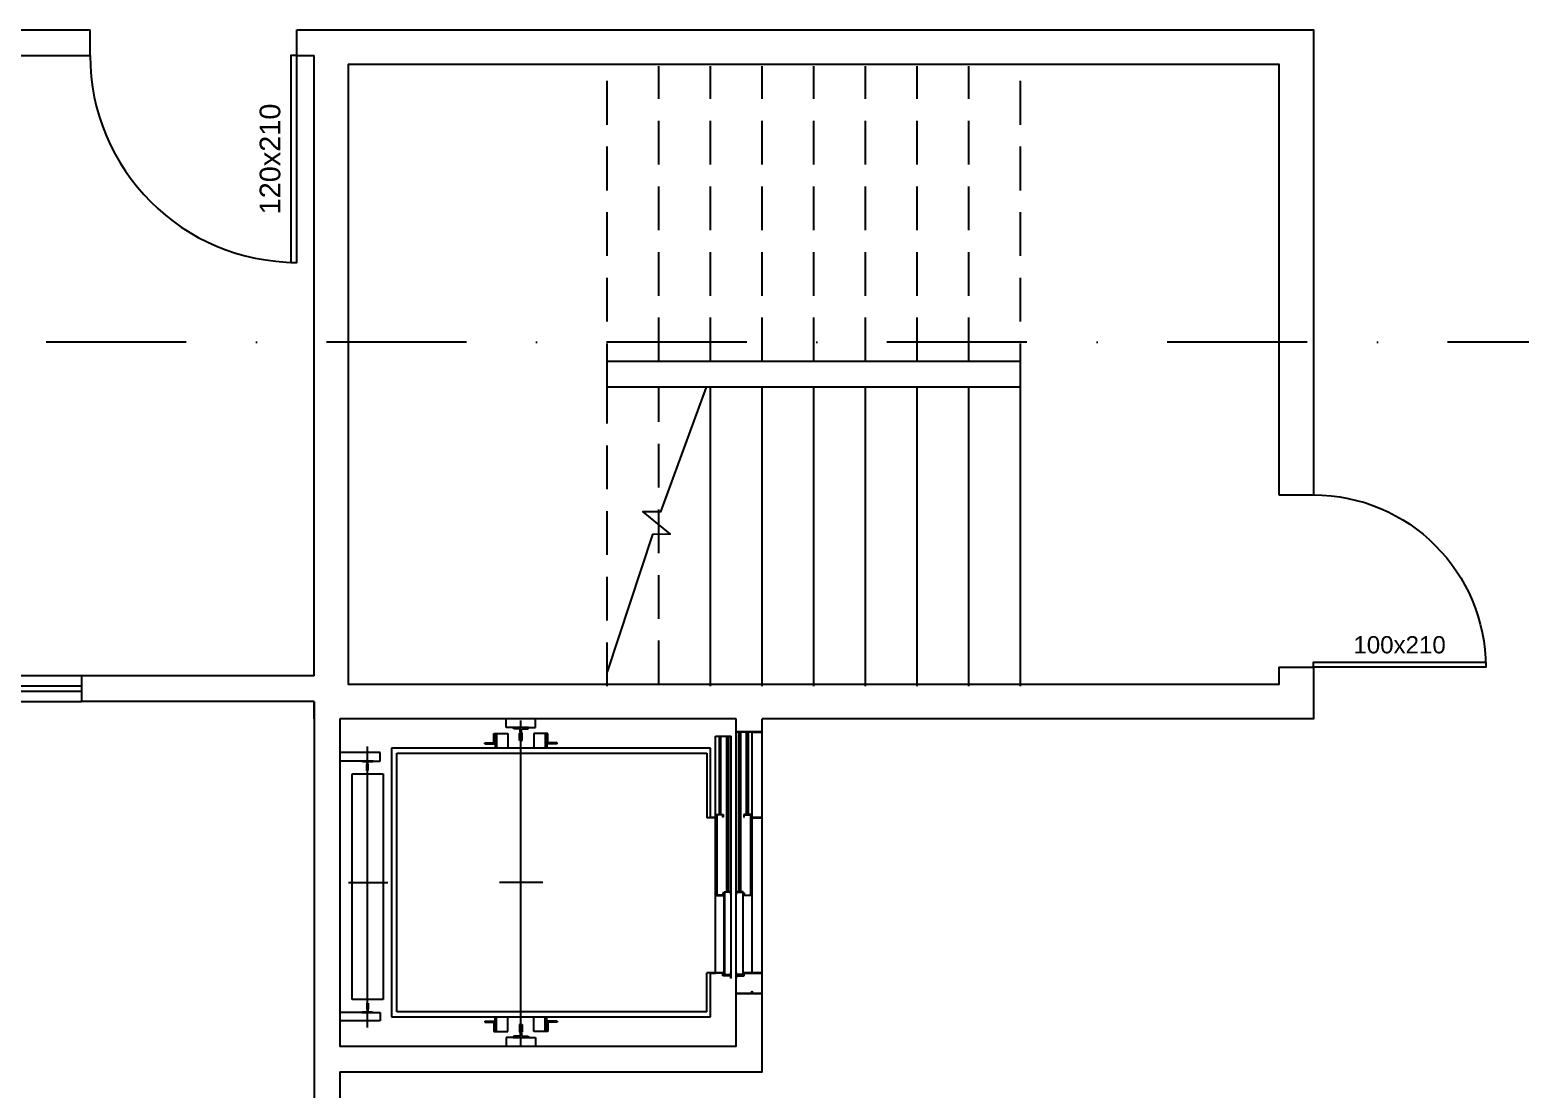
# Model space of a CAD drawing. Header units: centimetres. Extents: x 30244 to 591333, y -111940 to 104227.
# Drawn here: x 433365 to 434230, y 38634 to 39249 of the extents above; entities that cross this region are included whole.
import ezdxf
from ezdxf.enums import TextEntityAlignment as Align

# ---------------------------------------------------------------- set-up
doc = ezdxf.new("R2010")
doc.units = ezdxf.units.CM
doc.header["$LTSCALE"] = 4
for name, pattern in [('DASHDOT', [25.4, 12.7, -6.35, 0, -6.35]), ('HIDDEN', [9.525, 6.35, -3.175]), ('LTYPE_4', [112.5, 56.25, -56.25]), ('LTYPE_6', [168.75, 112.5, -28.125, 0, -28.125])]:
    doc.linetypes.add(name, pattern=pattern)
for name, color, linetype in [('0.1', 1, 'Continuous'), ('0.2', 2, 'Continuous'), ('0.6', 6, 'Continuous'), ('02-CONT', 2, 'Continuous'), ('03-CONT', 3, 'Continuous'), ('08', 8, 'Continuous'), ('B-CORTE', 4, 'DASHDOT')]:
    doc.layers.add(name, color=color, linetype=linetype)
doc.styles.add('2mm 1-50', font='arial.ttf', dxfattribs={"height": 0.1})

# ---------------------------------------------------------------- blocks, each defined once
blk = doc.blocks.new('1_00e')
blk.add_lwpolyline([(-28.41, -52.25), (-25.41, -52.25), (-25.41, 47.75), (-28.41, 47.75)], close=True)
at = {"color": 1}
blk.add_arc((-28.41, -52.25), 100, 0, 90, dxfattribs=at)

msp = doc.modelspace()

# ---------------------------------------------------------------- linework, layer by layer
at = {"layer": '0.1', "linetype": 'HIDDEN'}
for p, q in [((433699.586, 39041.441), (433699.586, 39227.908)), ((433729.586, 39056.441), (433729.586, 39227.908)), ((433759.586, 39056.441), (433759.586, 39227.908)), ((433789.586, 39056.441), (433789.586, 39227.908)), ((433819.586, 39056.441), (433819.586, 39227.908)), ((433849.586, 39056.441), (433849.586, 39227.908)), ((433879.586, 39056.441), (433879.586, 39227.908)), ((433909.586, 39056.441), (433909.586, 39227.908)), ((433939.586, 39041.441), (433939.586, 39227.908)), ((433699.586, 38867.908), (433699.586, 39041.441)), ((433729.586, 38868.941), (433729.586, 39041.441))]:
    msp.add_line(p, q, dxfattribs=at)
at = {"layer": '0.1'}
for p, q in [((433939.586, 39056.441), (433699.586, 39056.441)), ((433939.586, 39041.441), (433699.586, 39041.441)), ((433789.586, 38689.441), (433789.586, 38841.441))]:
    msp.add_line(p, q, dxfattribs=at)
at = {"layer": '0.2'}
for p, q in [((433759.586, 38867.908), (433759.586, 39041.441)), ((433789.586, 38867.908), (433789.586, 39041.441)), ((433819.586, 38867.908), (433819.586, 39041.441)), ((433849.586, 38867.908), (433849.586, 39041.441)), ((433879.586, 38867.908), (433879.586, 39041.441)), ((433909.586, 38867.908), (433909.586, 39041.441)), ((433939.586, 38867.908), (433939.586, 39041.441)), ((433394.586, 38873.941), (433214.586, 38873.941)), ((433394.586, 38867.941), (433214.586, 38867.941)), ((433214.586, 38864.941), (433394.586, 38864.941)), ((433214.586, 38858.941), (433394.586, 38858.941))]:
    msp.add_line(p, q, dxfattribs=at)
at = {"layer": '0.6'}
for p, q in [((433399.586, 39233.941), (433399.586, 39248.941)), ((433519.586, 39233.941), (433519.586, 39248.941)), ((434089.586, 38978.941), (434109.586, 38978.941)), ((433394.586, 38873.941), (433394.586, 38858.941)), ((434089.586, 38878.941), (434109.586, 38878.941)), ((433774.586, 38841.441), (433789.586, 38841.441)), ((433789.586, 38841.441), (433774.586, 38841.441)), ((433774.586, 38689.441), (433789.586, 38689.441)), ((433774.586, 38689.441), (433789.586, 38689.441)), ((433529.586, 38643.941), (433529.586, 38623.941)), ((433544.586, 38643.941), (433544.586, 38623.941))]:
    msp.add_line(p, q, dxfattribs=at)
for points in [[(433089.586, 39248.941), (433399.586, 39248.941)], [(433519.586, 39248.941), (433544.586, 39248.941)], [(433529.586, 39248.941), (434109.586, 39248.941), (434109.586, 38978.941)], [(433089.586, 39233.941), (433399.586, 39233.941)], [(433519.586, 39233.941), (433529.586, 39233.941)], [(433529.586, 38873.941), (433529.586, 39233.941)], [(434089.586, 38878.941), (434089.586, 38868.941), (433549.586, 38868.941), (433549.586, 39228.941), (434089.586, 39228.941), (434089.586, 38978.941)], [(433529.586, 38873.941), (433394.586, 38873.941)], [(434109.586, 38878.941), (434109.586, 38848.941), (433789.586, 38848.941)], [(433529.586, 38858.941), (433394.586, 38858.941)], [(433529.586, 38848.941), (433529.586, 38858.941)], [(433529.586, 38858.941), (433529.586, 38643.941)], [(433774.586, 38848.941), (433544.586, 38848.941)], [(433544.586, 38848.941), (433544.586, 38658.941), (433774.586, 38658.941), (433774.586, 38689.441)], [(433774.586, 38841.441), (433774.586, 38848.941)], [(433789.586, 38841.441), (433789.586, 38848.941)], [(433544.586, 38643.941), (433789.586, 38643.941), (433789.586, 38689.441)]]:
    msp.add_lwpolyline(points, dxfattribs=at)
at = {"layer": '03-CONT', "linetype": 'Continuous'}
msp.add_lwpolyline([(433757.046, 39041.441), (433730.55, 38969.171), (433720.36, 38969.025), (433736.16, 38956.148), (433725.97, 38956.002), (433699.586, 38876.243)], dxfattribs=at)
at = {"layer": '08', "color": 253}
for p, q in [((433641.086, 38843.941), (433641.086, 38848.941)), ((433658.086, 38843.941), (433658.086, 38848.941)), ((433633.986, 38840.441), (433642.086, 38840.441)), ((433633.986, 38835.041), (433633.986, 38840.441)), ((433634.586, 38834.441), (433634.586, 38840.441)), ((433645.086, 38843.941), (433641.086, 38843.941)), ((433642.086, 38840.441), (433642.086, 38834.441)), ((433645.086, 38843.941), (433645.086, 38843.491)), ((433649.586, 38843.941), (433645.086, 38843.941)), ((433645.436, 38843.123), (433645.086, 38843.491)), ((433648.787, 38842.958), (433645.436, 38843.123)), ((433649.136, 38840.991), (433648.786, 38840.641)), ((433648.786, 38836.441), (433648.786, 38840.641)), ((433648.787, 38842.958), (433649.136, 38842.591)), ((433649.136, 38840.991), (433649.136, 38842.591)), ((433654.086, 38843.941), (433649.586, 38843.941)), ((433650.036, 38842.591), (433650.386, 38842.958)), ((433650.036, 38840.991), (433650.036, 38842.591)), ((433650.036, 38840.991), (433650.386, 38840.641)), ((433650.386, 38842.958), (433653.737, 38843.123)), ((433650.386, 38836.441), (433650.386, 38840.641)), ((433653.737, 38843.123), (433654.086, 38843.491)), ((433654.086, 38843.941), (433654.086, 38843.491)), ((433654.086, 38843.941), (433658.086, 38843.941)), ((433657.086, 38840.441), (433657.086, 38834.441)), ((433665.186, 38840.441), (433657.086, 38840.441)), ((433664.586, 38834.441), (433664.586, 38840.441)), ((433665.186, 38835.041), (433665.186, 38840.441)), ((433762.586, 38838.941), (433771.586, 38838.941)), ((433762.586, 38701.441), (433762.586, 38838.941)), ((433764.586, 38838.941), (433764.586, 38793.441)), ((433765.586, 38793.441), (433765.586, 38838.941)), ((433769.086, 38748.441), (433769.086, 38838.941)), ((433770.086, 38838.941), (433770.086, 38748.441)), ((433771.586, 38698.441), (433771.586, 38838.941)), ((433774.586, 38841.441), (433783.586, 38841.441)), ((433774.586, 38698.441), (433774.586, 38841.441)), ((433774.586, 38841.441), (433789.586, 38841.441)), ((433776.086, 38748.441), (433776.086, 38841.441)), ((433777.086, 38841.441), (433777.086, 38748.441)), ((433789.586, 38841.441), (433778.586, 38841.441)), ((433780.586, 38793.441), (433780.586, 38841.441)), ((433781.586, 38841.441), (433781.586, 38793.441)), ((433783.586, 38841.441), (433783.586, 38701.441)), ((433783.586, 38839.941), (433783.786, 38839.941)), ((433783.786, 38841.241), (433789.386, 38841.241)), ((433783.786, 38839.941), (433783.786, 38841.241)), ((433789.386, 38841.241), (433789.386, 38791.641)), ((433789.586, 38791.441), (433789.586, 38841.441)), ((433574.586, 38831.941), (433574.586, 38675.941)), ((433759.586, 38831.941), (433574.586, 38831.941)), ((433628.586, 38835.041), (433633.986, 38835.041)), ((433628.586, 38834.441), (433628.586, 38835.041)), ((433628.586, 38834.441), (433634.586, 38834.441)), ((433634.586, 38834.441), (433634.586, 38831.941)), ((433642.086, 38834.441), (433642.086, 38831.941)), ((433649.586, 38836.441), (433648.786, 38836.441)), ((433649.586, 38836.441), (433650.386, 38836.441)), ((433657.086, 38834.441), (433657.086, 38831.941)), ((433670.586, 38834.441), (433664.586, 38834.441)), ((433664.586, 38834.441), (433664.586, 38831.941)), ((433670.586, 38835.041), (433665.186, 38835.041)), ((433670.586, 38834.441), (433670.586, 38835.041)), ((433759.586, 38791.641), (433759.586, 38831.941)), ((433567.836, 38829.341), (433544.586, 38829.341)), ((433557.336, 38824.341), (433544.586, 38824.341)), ((433557.736, 38823.941), (433557.336, 38824.341)), ((433563.836, 38824.341), (433557.336, 38824.341)), ((433560.386, 38823.941), (433557.736, 38823.941)), ((433560.186, 38822.441), (433560.386, 38822.641)), ((433560.186, 38818.941), (433560.186, 38822.441)), ((433560.386, 38822.641), (433560.386, 38823.941)), ((433563.436, 38823.941), (433560.786, 38823.941)), ((433560.786, 38822.641), (433560.786, 38823.941)), ((433560.786, 38822.641), (433560.986, 38822.441)), ((433560.986, 38818.941), (433560.986, 38822.441)), ((433563.436, 38823.941), (433563.836, 38824.341)), ((433563.836, 38824.341), (433567.836, 38824.341)), ((433567.836, 38824.341), (433567.836, 38829.341)), ((433577.586, 38828.941), (433757.586, 38828.941)), ((433577.586, 38678.941), (433577.586, 38828.941)), ((433757.586, 38828.941), (433757.586, 38791.441)), ((433551.586, 38816.941), (433569.586, 38816.941)), ((433551.586, 38685.941), (433551.586, 38816.941)), ((433560.986, 38818.941), (433560.186, 38818.941)), ((433569.586, 38816.941), (433569.586, 38685.941)), ((433577.586, 38799.875), (433577.586, 38799.875)), ((433762.586, 38791.441), (433757.586, 38791.441)), ((433762.386, 38791.641), (433759.586, 38791.641)), ((433762.386, 38792.941), (433762.386, 38791.641)), ((433762.586, 38792.941), (433762.386, 38792.941)), ((433763.086, 38793.441), (433767.086, 38793.441)), ((433763.086, 38746.441), (433763.086, 38793.441)), ((433763.286, 38793.241), (433763.286, 38746.641)), ((433766.886, 38793.241), (433763.286, 38793.241)), ((433766.886, 38791.941), (433766.886, 38793.241)), ((433767.086, 38791.941), (433766.886, 38791.941)), ((433767.086, 38793.441), (433767.086, 38791.941)), ((433779.086, 38793.441), (433779.086, 38791.941)), ((433783.086, 38793.441), (433779.086, 38793.441)), ((433779.086, 38791.941), (433779.286, 38791.941)), ((433779.286, 38793.241), (433782.886, 38793.241)), ((433779.286, 38791.941), (433779.286, 38793.241)), ((433782.886, 38793.241), (433782.886, 38746.641)), ((433783.086, 38746.441), (433783.086, 38793.441)), ((433783.786, 38792.941), (433783.586, 38792.941)), ((433783.586, 38791.441), (433789.586, 38791.441)), ((433783.786, 38791.641), (433783.786, 38792.941)), ((433789.386, 38791.641), (433783.786, 38791.641)), ((433763.086, 38746.441), (433767.086, 38746.441)), ((433766.886, 38746.641), (433763.286, 38746.641)), ((433766.886, 38747.941), (433766.886, 38746.641)), ((433767.086, 38747.941), (433766.886, 38747.941)), ((433767.086, 38746.441), (433767.086, 38747.941)), ((433767.586, 38748.441), (433771.586, 38748.441)), ((433767.586, 38700.241), (433767.586, 38748.441)), ((433767.786, 38748.241), (433767.786, 38700.441)), ((433771.386, 38748.241), (433767.786, 38748.241)), ((433771.386, 38746.941), (433771.386, 38748.241)), ((433771.586, 38746.941), (433771.386, 38746.941)), ((433778.586, 38748.441), (433774.586, 38748.441)), ((433774.586, 38746.941), (433774.786, 38746.941)), ((433774.786, 38748.241), (433778.386, 38748.241)), ((433774.786, 38746.941), (433774.786, 38748.241)), ((433778.386, 38748.241), (433778.386, 38700.441)), ((433778.586, 38700.241), (433778.586, 38748.441)), ((433779.086, 38747.941), (433779.286, 38747.941)), ((433779.086, 38746.441), (433779.086, 38747.941)), ((433783.086, 38746.441), (433779.086, 38746.441)), ((433779.286, 38747.941), (433779.286, 38746.641)), ((433779.286, 38746.641), (433782.886, 38746.641)), ((433757.586, 38678.941), (433757.586, 38701.441)), ((433762.586, 38701.441), (433757.586, 38701.441)), ((433759.586, 38701.241), (433762.586, 38701.241)), ((433759.586, 38675.941), (433759.586, 38701.241)), ((433767.086, 38701.441), (433762.586, 38701.441)), ((433766.886, 38701.241), (433762.586, 38701.241)), ((433766.886, 38699.741), (433766.886, 38701.241)), ((433767.086, 38701.441), (433767.086, 38699.941)), ((433771.586, 38700.241), (433767.586, 38700.241)), ((433767.786, 38700.441), (433771.386, 38700.441)), ((433771.386, 38701.741), (433771.586, 38701.741)), ((433771.386, 38700.441), (433771.386, 38701.741)), ((433774.786, 38701.741), (433774.586, 38701.741)), ((433774.586, 38700.241), (433778.586, 38700.241)), ((433774.786, 38700.441), (433774.786, 38701.741)), ((433778.386, 38700.441), (433774.786, 38700.441)), ((433789.586, 38701.441), (433779.086, 38701.441)), ((433779.086, 38701.441), (433779.086, 38699.941)), ((433779.286, 38701.241), (433789.386, 38701.241)), ((433779.286, 38699.741), (433779.286, 38701.241)), ((433771.386, 38699.741), (433766.886, 38699.741)), ((433767.086, 38699.941), (433771.586, 38699.941)), ((433771.386, 38698.441), (433771.386, 38699.741)), ((433771.586, 38698.441), (433771.386, 38698.441)), ((433779.086, 38699.941), (433774.586, 38699.941)), ((433774.586, 38689.441), (433774.586, 38698.441)), ((433774.586, 38698.441), (433774.786, 38698.441)), ((433774.786, 38699.741), (433779.286, 38699.741)), ((433774.786, 38698.441), (433774.786, 38699.741)), ((433569.586, 38685.941), (433551.586, 38685.941)), ((433560.186, 38683.941), (433560.186, 38680.441)), ((433560.186, 38683.941), (433560.986, 38683.941)), ((433560.986, 38683.941), (433560.986, 38680.441)), ((433783.586, 38689.441), (433774.586, 38689.441)), ((433789.586, 38689.441), (433774.586, 38689.441)), ((433789.586, 38689.441), (433778.586, 38689.441)), ((433783.586, 38690.941), (433783.786, 38690.941)), ((433783.586, 38689.441), (433783.586, 38690.941)), ((433783.786, 38690.941), (433783.786, 38689.641)), ((433783.786, 38689.641), (433789.386, 38689.641)), ((433557.336, 38678.541), (433544.586, 38678.541)), ((433557.736, 38678.941), (433557.336, 38678.541)), ((433557.336, 38678.541), (433563.836, 38678.541)), ((433557.736, 38678.941), (433560.386, 38678.941)), ((433560.386, 38680.241), (433560.186, 38680.441)), ((433560.386, 38680.241), (433560.386, 38678.941)), ((433560.986, 38680.441), (433560.786, 38680.241)), ((433560.786, 38680.241), (433560.786, 38678.941)), ((433560.786, 38678.941), (433563.436, 38678.941)), ((433563.436, 38678.941), (433563.836, 38678.541)), ((433563.836, 38678.541), (433567.836, 38678.541)), ((433567.836, 38678.541), (433567.836, 38673.541)), ((433574.586, 38675.941), (433759.586, 38675.941)), ((433757.586, 38678.941), (433577.586, 38678.941)), ((433634.586, 38673.441), (433634.586, 38675.941)), ((433642.086, 38673.441), (433642.086, 38675.941)), ((433657.086, 38673.441), (433657.086, 38675.941)), ((433664.586, 38673.441), (433664.586, 38675.941)), ((433567.836, 38673.541), (433544.586, 38673.541)), ((433628.586, 38673.441), (433628.586, 38672.841)), ((433628.586, 38673.441), (433634.586, 38673.441)), ((433628.586, 38672.841), (433633.986, 38672.841)), ((433633.986, 38672.841), (433633.986, 38667.441)), ((433633.986, 38667.441), (433642.086, 38667.441)), ((433634.586, 38673.441), (433634.586, 38667.441)), ((433642.086, 38667.441), (433642.086, 38673.441)), ((433648.786, 38671.441), (433648.786, 38667.241)), ((433649.586, 38671.441), (433648.786, 38671.441)), ((433649.136, 38666.891), (433648.786, 38667.241)), ((433649.136, 38666.891), (433649.136, 38665.291)), ((433649.586, 38671.441), (433650.386, 38671.441)), ((433650.036, 38666.891), (433650.386, 38667.241)), ((433650.036, 38666.891), (433650.036, 38665.291)), ((433650.386, 38671.441), (433650.386, 38667.241)), ((433657.086, 38667.441), (433657.086, 38673.441)), ((433665.186, 38667.441), (433657.086, 38667.441)), ((433664.586, 38673.441), (433664.586, 38667.441)), ((433670.586, 38673.441), (433664.586, 38673.441)), ((433665.186, 38672.841), (433665.186, 38667.441)), ((433670.586, 38672.841), (433665.186, 38672.841)), ((433670.586, 38673.441), (433670.586, 38672.841)), ((433641.086, 38663.941), (433641.086, 38658.941)), ((433645.086, 38663.941), (433641.086, 38663.941)), ((433645.436, 38664.758), (433645.086, 38664.391)), ((433645.086, 38663.941), (433645.086, 38664.391)), ((433645.086, 38663.941), (433649.586, 38663.941)), ((433648.787, 38664.923), (433645.436, 38664.758)), ((433649.136, 38665.291), (433648.787, 38664.923)), ((433649.586, 38663.941), (433654.086, 38663.941)), ((433650.386, 38664.923), (433650.036, 38665.291)), ((433650.386, 38664.923), (433653.737, 38664.758)), ((433653.737, 38664.758), (433654.086, 38664.391)), ((433654.086, 38663.941), (433654.086, 38664.391)), ((433654.086, 38663.941), (433658.086, 38663.941)), ((433658.086, 38663.941), (433658.086, 38658.941))]:
    msp.add_line(p, q, dxfattribs=at)
at = {"layer": '08', "color": 253, "linetype": 'LTYPE_6'}
for p, q in [((433649.586, 38658.941), (433649.586, 38847.97)), ((433560.586, 38669.664), (433560.586, 38832.84)), ((433549.532, 38753.941), (433572.468, 38753.941)), ((433662.378, 38753.941), (433637.148, 38753.941))]:
    msp.add_line(p, q, dxfattribs=at)
at = {"layer": '08', "color": 253, "linetype": 'LTYPE_4'}
for p, q in [((433635.436, 38840.441), (433635.436, 38834.441)), ((433663.736, 38840.441), (433663.736, 38834.441)), ((433635.436, 38834.441), (433635.436, 38831.941)), ((433663.736, 38834.441), (433663.736, 38831.941)), ((433635.436, 38673.441), (433635.436, 38675.941)), ((433663.736, 38673.441), (433663.736, 38675.941)), ((433635.436, 38667.441), (433635.436, 38673.441)), ((433663.736, 38667.441), (433663.736, 38673.441))]:
    msp.add_line(p, q, dxfattribs=at)
at = {"layer": 'B-CORTE', "ltscale": 1.6}
msp.add_line((435732.564, 39067.623), (422424.219, 39067.623), dxfattribs=at)

# ---------------------------------------------------------------- block references
at = {"layer": '02-CONT', "xscale": 1.2, "yscale": 1.2, "zscale": 1.2, "rotation": 180}
msp.add_blockref('1_00e', (433485.5, 39171.237), dxfattribs=at)
at = {"layer": '02-CONT', "xscale": -1, "rotation": 270}
msp.add_blockref('1_00e', (434161.839, 38907.346), dxfattribs=at)

# ---------------------------------------------------------------- texts
at = {"layer": '02-CONT', "style": '2mm 1-50'}
msp.add_text('120x210', height=12, rotation=90, dxfattribs=at).set_placement((433503.986, 39173.941), align=Align.MIDDLE_CENTER)
msp.add_text('100x210', height=10, dxfattribs=at).set_placement((434159.586, 38891.941), align=Align.MIDDLE_CENTER)

doc.saveas('drawing.dxf')
